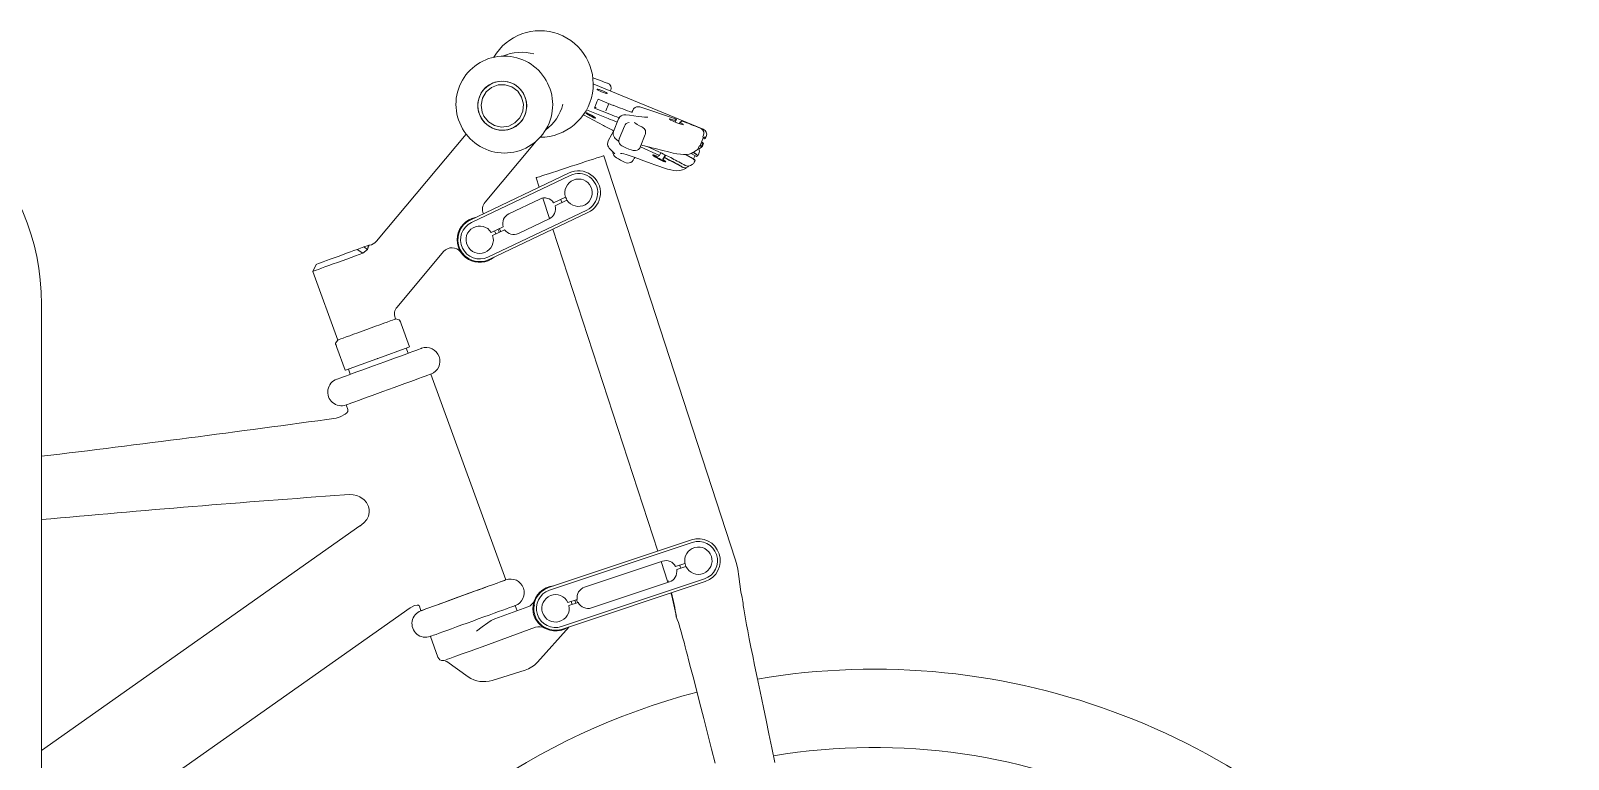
# Model space of a CAD drawing. Header units: millimetres. Extents: x -752 to 12520, y -224 to 3430.
# Drawn here: x 8870 to 9584, y 3031 to 3369 of the extents above; entities that cross this region are included whole.
import ezdxf

# ---------------------------------------------------------------- set-up
doc = ezdxf.new("R2010")
doc.units = ezdxf.units.MM
doc.layers.add('ZANO_R', color=7, linetype='Continuous', lineweight=0)

msp = doc.modelspace()

# ---------------------------------------------------------------- linework, layer by layer
at = {"layer": 'ZANO_R'}
for p, q in [((9131.24, 3347.45), (9134.34, 3346.34)), ((9182.55, 3323.62), (9131.78, 3344.59)), ((9139.56, 3341.38), (9139.69, 3341.75)), ((9128.33, 3332.63), (9138.34, 3328.62)), ((9132.05, 3333.46), (9132.8, 3333.89)), ((9139.11, 3330.63), (9132.05, 3333.46)), ((9133.19, 3336.38), (9132.49, 3334.62)), ((9133.69, 3337.56), (9140.75, 3334.73)), ((9138.71, 3335.55), (9137.39, 3332.25)), ((9149.78, 3332.4), (9149.46, 3331.58)), ((9153.03, 3333.97), (9170.04, 3328.28)), ((9126.89, 3330.34), (9136.18, 3325.31)), ((9143.18, 3328.46), (9140.84, 3322.6)), ((9143.24, 3328.43), (9143.25, 3328.47)), ((9145.91, 3325.07), (9143.57, 3319.21)), ((9170.04, 3328.28), (9169.4, 3327.88)), ((9169.5, 3326.91), (9170.04, 3328.28)), ((9171.73, 3326.9), (9171.44, 3326.17)), ((9171.75, 3326.92), (9172.55, 3327.42)), ((9072.55, 3321.35), (9030.88, 3271.7)), ((9081.3, 3289.8), (9105.07, 3318.13)), ((9140.05, 3321.31), (9138.4, 3318.25)), ((9138.45, 3318.22), (9138.46, 3318.26)), ((9140.9, 3322.88), (9140.05, 3321.31)), ((9140.91, 3322.6), (9140.9, 3322.57)), ((9143.48, 3319.22), (9143.52, 3318.99)), ((9153.28, 3315.33), (9155.62, 3321.19)), ((9181.05, 3324.17), (9181.19, 3324.12)), ((9182.59, 3319.94), (9181.06, 3316.11)), ((9182.37, 3320.06), (9182.7, 3320.88)), ((9182.37, 3320.06), (9182.38, 3320.06)), ((9182.4, 3319.45), (9183.1, 3319.16)), ((9183.1, 3319.16), (9183.45, 3320.04)), ((9183.57, 3319.43), (9183.1, 3319.16)), ((9183.27, 3319.94), (9183.45, 3320.04)), ((9183.59, 3319.45), (9183.57, 3319.43)), ((9183.59, 3319.45), (9183.94, 3320.33)), ((9197.38, 3124.2), (9136.43, 3311.37)), ((9150.42, 3309.99), (9150.74, 3310.57)), ((9153.37, 3315.54), (9162.17, 3311.48)), ((9156.45, 3315.65), (9161.96, 3313.1)), ((9162.17, 3311.48), (9161.53, 3311.07)), ((9162.83, 3312.7), (9162.17, 3311.48)), ((9162.26, 3311.65), (9162.27, 3311.64)), ((9162.27, 3311.64), (9162.26, 3311.64)), ((9162.84, 3312.7), (9162.27, 3311.64)), ((9164.78, 3311.76), (9163.73, 3309.83)), ((9163.74, 3309.85), (9164.55, 3310.35)), ((9164.55, 3310.35), (9165.2, 3311.56)), ((9176.85, 3310.45), (9174.18, 3311.93)), ((9176.9, 3310.55), (9174.39, 3311.94)), ((9176.88, 3312.43), (9179.44, 3311.01)), ((9178.05, 3312.67), (9177.75, 3312.83)), ((9178.1, 3312.77), (9177.87, 3312.9)), ((9177.99, 3309.9), (9178.79, 3311.38)), ((9177.99, 3309.9), (9178.79, 3311.38)), ((9178.51, 3313.29), (9179.31, 3313.79)), ((9179.44, 3311.01), (9179.92, 3311.29)), ((9179.93, 3311.3), (9180.38, 3312.13)), ((9180.69, 3315.84), (9180.36, 3315.02)), ((9180.38, 3312.13), (9180.43, 3312.23)), ((9180.43, 3312.23), (9180.45, 3312.25)), ((9180.56, 3314.6), (9180.48, 3314.55)), ((9180.56, 3314.6), (9181.21, 3314.97)), ((9180.69, 3315.84), (9180.69, 3315.84)), ((9181.11, 3316.23), (9181.81, 3315.94)), ((9181.46, 3317.11), (9182.16, 3316.82)), ((9181.63, 3315.83), (9181.81, 3315.94)), ((9181.81, 3315.94), (9182.16, 3316.82)), ((9182.16, 3316.82), (9182.64, 3317.09)), ((9182.3, 3316.23), (9182.65, 3317.11)), ((9074.42, 3281.53), (9120.3, 3303.36)), ((9150.05, 3309.29), (9150.37, 3309.89)), ((9172.62, 3306.17), (9172.75, 3306.1)), ((9173.46, 3307.25), (9174.15, 3306.86)), ((9175.36, 3306.21), (9175.36, 3306.21)), ((9176.66, 3306.89), (9177.32, 3307.26)), ((9178.28, 3308.25), (9178.3, 3308.28)), ((9178.29, 3308.28), (9178.34, 3308.37)), ((9178.34, 3308.37), (9178.79, 3309.2)), ((9120.84, 3302.21), (9074.97, 3280.38)), ((9105.03, 3301.15), (9106.46, 3296.77)), ((9092.38, 3284.45), (9106.71, 3291.27)), ((9108.11, 3291.7), (9111.21, 3282.16)), ((9118.64, 3292.16), (9113.1, 3289.53)), ((9119.3, 3290.79), (9113.76, 3288.15)), ((9116.34, 3291.07), (9116.99, 3289.69)), ((9082.61, 3264.33), (9128.48, 3286.16)), ((9129.03, 3285.01), (9083.16, 3263.18)), ((9111.08, 3282.09), (9096.74, 3275.27)), ((9089.7, 3278.39), (9084.16, 3275.75)), ((9090.35, 3277.01), (9084.81, 3274.38)), ((9086.25, 3275.07), (9085.6, 3276.44)), ((9087.92, 3275.68), (9087.21, 3277.21)), ((9087.9, 3277.53), (9088.55, 3276.16)), ((9112.8, 3277.29), (9161.45, 3127.91)), ((9021.92, 3267.87), (9025.03, 3269.01)), ((9021.92, 3267.87), (9024.52, 3266.12)), ((9026.74, 3267.83), (9024.52, 3266.12)), ((9026.74, 3267.83), (9025.03, 3269.01)), ((9002.87, 3260.94), (9001.35, 3257.68)), ((9040.47, 3241.14), (9062.05, 3266.86)), ((9001.35, 3257.68), (9012.94, 3225.84)), ((8875.48, 2550.45), (8875.48, 3242.45)), ((9039.79, 3235.62), (9039.59, 3236.17)), ((9041.41, 3235.19), (9039.79, 3235.62)), ((9042.32, 3233.31), (9046.2, 3222.65)), ((9012.94, 3225.84), (9011.95, 3224.44)), ((9012.01, 3224.4), (9012.01, 3224.4)), ((9016.36, 3211.79), (9012.48, 3222.45)), ((9031.52, 3217.31), (9045.96, 3222.56)), ((9045.58, 3219.72), (9044.71, 3222.11)), ((9046.2, 3222.65), (9045.96, 3222.56)), ((9016.6, 3211.88), (9031.04, 3217.13)), ((9017.86, 3212.34), (9018.73, 3209.95)), ((9090.94, 3114.6), (9056.19, 3210.07)), ((9016.8, 3195.73), (9017.55, 3193.69)), ((9023.17, 3139.58), (8875.48, 3035.43)), ((9110.78, 3111), (9177.04, 3133.12)), ((9177.44, 3131.91), (9111.18, 3109.8)), ((9163.59, 3123.27), (9127.45, 3111.21)), ((9163.02, 3123.08), (9166, 3113.92)), ((9169.72, 3120.77), (9174.03, 3122.21)), ((9170.2, 3119.32), (9174.51, 3120.76)), ((9116.81, 3092.93), (9183.07, 3115.05)), ((9183.47, 3113.84), (9117.21, 3091.73)), ((9130.66, 3101.57), (9166.8, 3113.63)), ((9165.99, 3113.97), (9166.16, 3113.42)), ((9166.29, 3114.07), (9166.46, 3113.52)), ((9119.73, 3104.08), (9124.05, 3105.52)), ((9120.22, 3102.64), (9124.53, 3104.08)), ((9200.93, 3104.54), (9201, 3103.83)), ((8875.48, 2981.05), (9046.55, 3101.67)), ((9050.8, 3102.34), (9051.55, 3100.26)), ((9085.85, 3096.53), (9101.19, 3102.11)), ((9096.15, 3100.27), (9095.28, 3102.66)), ((9103.46, 3101.29), (9103.59, 3102.55)), ((9103.59, 3099.42), (9103.46, 3101.29)), ((9104.34, 3102.46), (9103.59, 3102.55)), ((9105.88, 3094.66), (9104.78, 3096.16)), ((9170.76, 3095.44), (9170.01, 3097.37)), ((9104.66, 3092.56), (9079.93, 3083.56)), ((9120.36, 3092.78), (9105.56, 3076.35)), ((9106.78, 3093.77), (9105.88, 3094.66)), ((9106.78, 3093.77), (9107.04, 3094.04)), ((9055.9, 3088.33), (9059.37, 3078.78)), ((9073.47, 3069.65), (9063.49, 3076.66)), ((9099.91, 3072.73), (9084.55, 3067.93))]:
    msp.add_line(p, q, dxfattribs=at)
at = {"layer": 'ZANO_R', "flags": 128}
for points in [[(9098.45, 3341.17), (9099.49, 3339.41), (9100.21, 3337.49), (9100.57, 3335.48), (9100.57, 3333.43), (9100.21, 3331.42), (9099.5, 3329.52), (9098.46, 3327.77), (9097.12, 3326.24), (9095.53, 3324.98), (9093.74, 3324.02), (9091.81, 3323.41), (9089.79, 3323.15), (9087.76, 3323.25), (9085.77, 3323.72), (9083.9, 3324.54), (9082.2, 3325.68), (9080.73, 3327.11), (9079.54, 3328.77), (9078.65, 3330.62), (9078.11, 3332.59), (9077.92, 3334.63), (9078.11, 3336.66), (9078.64, 3338.63), (9079.53, 3340.46), (9080.72, 3342.11), (9082.19, 3343.51), (9083.89, 3344.62), (9085.76, 3345.41), (9087.74, 3345.85), (9089.77, 3345.93), (9091.79, 3345.64), (9093.72, 3344.99), (9095.51, 3344.01), (9097.11, 3342.72), (9098.45, 3341.17)], [(9099.07, 3340.2), (9097.9, 3341.88), (9096.44, 3343.32), (9094.75, 3344.48), (9092.89, 3345.32), (9090.91, 3345.81), (9088.88, 3345.94), (9086.87, 3345.7), (9084.92, 3345.11), (9083.12, 3344.18), (9081.52, 3342.93), (9080.16, 3341.42), (9079.1, 3339.68), (9078.37, 3337.79), (9077.98, 3335.78), (9077.96, 3333.74), (9078.3, 3331.72), (9079, 3329.79), (9080.02, 3328.02), (9081.34, 3326.45), (9082.92, 3325.15), (9084.7, 3324.14), (9086.63, 3323.48), (9088.64, 3323.16), (9090.67, 3323.21), (9092.66, 3323.63), (9094.54, 3324.4), (9096.25, 3325.49), (9097.74, 3326.88), (9098.95, 3328.51), (9099.85, 3330.33), (9100.41, 3332.29), (9100.62, 3334.32), (9100.46, 3336.36), (9099.94, 3338.34), (9099.07, 3340.2)], [(9134.34, 3346.34), (9135.56, 3345.91), (9136.62, 3345.53), (9137.45, 3345.24), (9137.97, 3345.05), (9138.15, 3344.99)], [(9080.78, 3329.64), (9082.89, 3327.08), (9085.72, 3325.36), (9088.95, 3324.67), (9092.24, 3325.09), (9095.16, 3326.58), (9097.45, 3328.98), (9098.79, 3331.97), (9099.07, 3335.29), (9098.24, 3338.52), (9096.42, 3341.27), (9093.76, 3343.29), (9090.63, 3344.31), (9087.31, 3344.24), (9084.23, 3343.07), (9081.72, 3340.94), (9080.07, 3338.09), (9079.44, 3334.84), (9079.93, 3331.53), (9080.78, 3329.64)], [(9131.78, 3344.59), (9131.76, 3344.6), (9131.71, 3344.61), (9131.7, 3344.6)], [(9137.96, 3340.28), (9137.67, 3340.28), (9137.06, 3340.43), (9136.24, 3340.7), (9135.32, 3341.06), (9134.45, 3341.44), (9133.76, 3341.79), (9133.35, 3342.05), (9133.29, 3342.19), (9133.59, 3342.19), (9134.19, 3342.04), (9135.01, 3341.76), (9135.93, 3341.41), (9136.8, 3341.03), (9137.49, 3340.68), (9137.9, 3340.42), (9137.96, 3340.28)], [(9149.78, 3332.4), (9150.19, 3333.08), (9150.32, 3333.24)], [(9132.57, 3328.77), (9132.28, 3328.79), (9131.7, 3329), (9130.92, 3329.36), (9130.05, 3329.81), (9129.23, 3330.3), (9128.58, 3330.73), (9128.2, 3331.05), (9128.14, 3331.21), (9128.43, 3331.19), (9129.01, 3330.98), (9129.79, 3330.62), (9130.66, 3330.17), (9131.48, 3329.68), (9132.13, 3329.25), (9132.51, 3328.93), (9132.57, 3328.77)], [(9156.77, 3329.21), (9156.76, 3329.21), (9156.53, 3329.19), (9156.02, 3329.19), (9155.19, 3329.25), (9154, 3329.38), (9152.39, 3329.61), (9150.36, 3329.93), (9148.29, 3330.21), (9146.61, 3330.32), (9145.65, 3330.25), (9145.07, 3330.13), (9144.4, 3329.83), (9143.78, 3329.33), (9143.29, 3328.61), (9143.25, 3328.46)], [(9155.58, 3321.2), (9155.72, 3321.51), (9155.79, 3322.32), (9155.65, 3322.98), (9155.39, 3323.51), (9155.09, 3323.91), (9154.77, 3324.21), (9154.46, 3324.43), (9153.99, 3324.72), (9152.91, 3325.29), (9151.91, 3325.83), (9151.18, 3326.25), (9150.7, 3326.56), (9150.45, 3326.76), (9150.43, 3326.77)], [(9168.47, 3328.06), (9167.65, 3328.3), (9167.09, 3328.41), (9166.86, 3328.37), (9166.98, 3328.18), (9167.44, 3327.88), (9168.19, 3327.49), (9169.15, 3327.05), (9170.21, 3326.62), (9171.25, 3326.24), (9172.16, 3325.95), (9172.84, 3325.78), (9173.22, 3325.76), (9173.25, 3325.88), (9172.94, 3326.14), (9172.31, 3326.49)], [(9171.75, 3326.92), (9171.73, 3326.89), (9171.74, 3326.86), (9171.78, 3326.82), (9171.84, 3326.77), (9171.92, 3326.71), (9172.03, 3326.64), (9172.16, 3326.57), (9172.31, 3326.49)], [(9138.47, 3318.26), (9138.17, 3317.5), (9138.12, 3316.69), (9138.26, 3316.01), (9138.52, 3315.42), (9138.88, 3314.86), (9139.44, 3314.21), (9140.39, 3313.32), (9141.01, 3312.74), (9141.35, 3312.4), (9141.49, 3312.24), (9141.49, 3312.25)], [(9140.91, 3322.6), (9140.71, 3321.83), (9140.75, 3321.03), (9140.96, 3320.38), (9141.28, 3319.85), (9141.67, 3319.37), (9142.25, 3318.84), (9143.23, 3318.12), (9143.42, 3317.99)], [(9143.59, 3319.22), (9143.4, 3318.58), (9143.42, 3317.82), (9143.72, 3316.99), (9144.01, 3316.57), (9144.34, 3316.24), (9144.67, 3316), (9145.11, 3315.74), (9145.95, 3315.32), (9146.98, 3314.86), (9147.71, 3314.57)], [(9105.03, 3301.15), (9105.2, 3301.2), (9105.7, 3301.36), (9106.52, 3301.63), (9107.64, 3302), (9109.04, 3302.45), (9110.69, 3302.99), (9112.55, 3303.6), (9114.59, 3304.26), (9116.76, 3304.97), (9119.01, 3305.7), (9121.3, 3306.45), (9123.58, 3307.19), (9125.8, 3307.91), (9127.91, 3308.6), (9129.86, 3309.23), (9131.63, 3309.81), (9133.15, 3310.31), (9134.42, 3310.72), (9135.39, 3311.03), (9136.05, 3311.25), (9136.39, 3311.36), (9136.43, 3311.37)], [(9140.56, 3313.16), (9140.59, 3312.56), (9140.81, 3311.9), (9141.08, 3311.47), (9141.38, 3311.13), (9141.72, 3310.83), (9142.27, 3310.44), (9143.12, 3309.9), (9144.12, 3309.33), (9144.73, 3309.01)], [(9144.05, 3312.46), (9144.06, 3312.46), (9144.31, 3312.44), (9144.82, 3312.36), (9145.64, 3312.19), (9146.83, 3311.87), (9148.22, 3311.44), (9149.99, 3310.84), (9152.18, 3310.05), (9154.94, 3309.02), (9158.75, 3307.59), (9159.55, 3307.3)], [(9147.71, 3314.57), (9148.06, 3314.43), (9149.04, 3314.08), (9149.93, 3313.82), (9150.47, 3313.72), (9151.07, 3313.71), (9151.82, 3313.88), (9152.48, 3314.26), (9153.03, 3314.87), (9153.24, 3315.33)], [(9160.63, 3311.35), (9159.85, 3311.67), (9159.31, 3311.82), (9159.09, 3311.79), (9159.2, 3311.58), (9159.63, 3311.21), (9160.33, 3310.72), (9161.24, 3310.17), (9162.24, 3309.62), (9163.22, 3309.12), (9164.09, 3308.74), (9164.75, 3308.51), (9165.11, 3308.46), (9165.15, 3308.59), (9164.86, 3308.9), (9164.26, 3309.34)], [(9160.23, 3314.64), (9163.77, 3313.72), (9166.34, 3313.08), (9168.5, 3312.59), (9170.3, 3312.24), (9171.99, 3312.01), (9173.37, 3311.91), (9174.69, 3311.95), (9175.97, 3312.15), (9176.9, 3312.44), (9177.68, 3312.79), (9178.33, 3313.15), (9178.51, 3313.27)], [(9179.93, 3314.36), (9180.14, 3314.4), (9180.56, 3314.6)], [(9144.73, 3309.01), (9145.03, 3308.85), (9145.94, 3308.42), (9146.82, 3308.09), (9147.39, 3307.96), (9148.2, 3307.98), (9148.96, 3308.23), (9149.61, 3308.71), (9150.01, 3309.29)], [(9159.55, 3307.3), (9161.88, 3306.44), (9164.06, 3305.7), (9165.9, 3305.14), (9167.46, 3304.75), (9168.9, 3304.5), (9170.25, 3304.41), (9171.58, 3304.5), (9172.82, 3304.81), (9173.6, 3305.14), (9174.26, 3305.49), (9174.54, 3305.67)], [(9163.74, 3309.85), (9163.73, 3309.82), (9163.74, 3309.79), (9163.77, 3309.74), (9163.83, 3309.68), (9163.91, 3309.61), (9164.01, 3309.53), (9164.13, 3309.44), (9164.26, 3309.34)], [(9175.39, 3306.35), (9175.56, 3306.44), (9175.7, 3306.57)], [(9118.64, 3292.16), (9119, 3291.31), (9119.3, 3290.79)], [(9002.87, 3260.94), (9002.91, 3260.96), (9003.25, 3261.08), (9003.93, 3261.32), (9004.91, 3261.68), (9006.17, 3262.14), (9007.67, 3262.69), (9009.37, 3263.31), (9011.21, 3263.98), (9013.13, 3264.67), (9015.07, 3265.38), (9016.98, 3266.08), (9018.8, 3266.74), (9020.46, 3267.34), (9021.92, 3267.87)], [(9025.03, 3269.01), (9025.5, 3269.18), (9026.57, 3269.57), (9027.04, 3269.74), (9027.04, 3269.74)], [(9027.58, 3269.87), (9027.59, 3269.87), (9027.57, 3269.86), (9027.51, 3269.8), (9027.41, 3269.7), (9027.29, 3269.56), (9027.18, 3269.38), (9027.12, 3269.24), (9027.04, 3269.02), (9027.01, 3268.94), (9026.98, 3268.82), (9026.94, 3268.65), (9026.94, 3268.62), (9026.87, 3268.31), (9026.74, 3267.83)], [(9027.59, 3269.87), (9027.31, 3269.8), (9027.04, 3269.74)], [(9024.52, 3266.12), (9022.93, 3265.54), (9021.14, 3264.89), (9019.19, 3264.18), (9017.13, 3263.43), (9015.01, 3262.66), (9012.89, 3261.88), (9010.81, 3261.13), (9008.83, 3260.41), (9007, 3259.74), (9005.37, 3259.15), (9003.97, 3258.64), (9002.85, 3258.23), (9002.02, 3257.93), (9001.52, 3257.75), (9001.35, 3257.68)], [(9012.94, 3225.84), (9013.11, 3225.9), (9013.6, 3226.08), (9014.4, 3226.38), (9015.5, 3226.78), (9016.87, 3227.27), (9018.47, 3227.86), (9020.27, 3228.51), (9022.22, 3229.22), (9024.27, 3229.97), (9026.37, 3230.73), (9028.47, 3231.49), (9030.51, 3232.24), (9032.46, 3232.95), (9034.26, 3233.6), (9035.86, 3234.19), (9037.23, 3234.68), (9038.33, 3235.08), (9039.13, 3235.38), (9039.63, 3235.56), (9039.79, 3235.62)], [(9041.41, 3235.17), (9041.41, 3235.18), (9041.41, 3235.18)], [(9041.75, 3234.87), (9041.78, 3234.79), (9041.98, 3234.26), (9042.32, 3233.31)], [(9012.48, 3222.45), (9012.14, 3223.39), (9011.95, 3223.93), (9011.94, 3223.94)], [(9012.46, 3207.67), (9012.63, 3207.73), (9013.13, 3207.91), (9013.96, 3208.21), (9015.1, 3208.63), (9016.53, 3209.15), (9018.23, 3209.77), (9020.16, 3210.47), (9022.31, 3211.25), (9024.62, 3212.09), (9027.05, 3212.98), (9029.58, 3213.9), (9032.15, 3214.83), (9034.72, 3215.77), (9037.25, 3216.69), (9039.69, 3217.58), (9042, 3218.42), (9044.14, 3219.2), (9046.07, 3219.9), (9047.77, 3220.52), (9049.2, 3221.04), (9050.34, 3221.46), (9051.17, 3221.76), (9051.67, 3221.94), (9051.84, 3222)], [(9016.6, 3211.88), (9016.55, 3211.86), (9016.5, 3211.84), (9016.46, 3211.83), (9016.43, 3211.82), (9016.4, 3211.81), (9016.38, 3211.8), (9016.37, 3211.79), (9016.36, 3211.79)], [(9031.52, 3217.31), (9031.47, 3217.29), (9031.41, 3217.27), (9031.34, 3217.24), (9031.28, 3217.22), (9031.22, 3217.2), (9031.16, 3217.18), (9031.1, 3217.16), (9031.04, 3217.13)], [(9016.8, 3195.73), (9016.97, 3195.8), (9017.47, 3195.98), (9018.3, 3196.28), (9019.44, 3196.69), (9020.87, 3197.21), (9022.57, 3197.83), (9024.51, 3198.54), (9026.65, 3199.32), (9028.96, 3200.16), (9031.4, 3201.05), (9033.92, 3201.97), (9036.49, 3202.9), (9039.06, 3203.84), (9041.59, 3204.76), (9044.03, 3205.64), (9046.34, 3206.48), (9048.48, 3207.26), (9050.42, 3207.97), (9052.12, 3208.59), (9053.55, 3209.11), (9054.69, 3209.52), (9055.52, 3209.82), (9056.02, 3210.01), (9056.19, 3210.07)], [(9056.19, 3210.07), (9056.02, 3210.01), (9055.52, 3209.82), (9054.69, 3209.52), (9053.55, 3209.11), (9052.12, 3208.59), (9050.42, 3207.97), (9048.48, 3207.26), (9046.34, 3206.48), (9044.03, 3205.64), (9041.59, 3204.76), (9039.06, 3203.84), (9036.49, 3202.9), (9033.92, 3201.97), (9031.4, 3201.05), (9028.96, 3200.16), (9026.65, 3199.32), (9024.51, 3198.54), (9022.57, 3197.83), (9020.87, 3197.21), (9019.44, 3196.69), (9018.3, 3196.28), (9017.47, 3195.98), (9016.97, 3195.8), (9016.8, 3195.73), (9016.8, 3195.73)], [(9017.54, 3193.72), (9017.66, 3193.28), (9017.66, 3193.03), (9017.59, 3192.76), (9017.19, 3192.13), (9016.4, 3191.44), (9014.09, 3190.15), (9012.15, 3189.61)], [(9016.02, 3154), (9018.18, 3154.11), (9020.11, 3154.02), (9021.77, 3153.68), (9023.15, 3153.15), (9025.14, 3151.77), (9026.28, 3150.43), (9027.21, 3148.58), (9027.52, 3147.29), (9027.58, 3145.8), (9027.26, 3144.18), (9026.43, 3142.54), (9025.03, 3141), (9023.14, 3139.56)], [(9171.61, 3121.4), (9171.84, 3120.61), (9172.09, 3119.95)], [(9174.03, 3122.21), (9174.07, 3122.05), (9174.51, 3120.76)], [(9197.38, 3124.2), (9197.97, 3122.19), (9198.52, 3119.53), (9199.02, 3116.18), (9199.5, 3112.56), (9200, 3109.09), (9200.5, 3106.43), (9200.93, 3104.54)], [(9051.55, 3100.26), (9051.72, 3100.32), (9052.22, 3100.51), (9053.05, 3100.81), (9054.19, 3101.22), (9055.62, 3101.74), (9057.32, 3102.36), (9059.26, 3103.06), (9061.4, 3103.84), (9063.71, 3104.69), (9066.15, 3105.57), (9068.67, 3106.49), (9071.24, 3107.43), (9073.81, 3108.36), (9076.34, 3109.28), (9078.78, 3110.17), (9081.09, 3111.01), (9083.23, 3111.79), (9085.17, 3112.5), (9086.87, 3113.11), (9088.3, 3113.63), (9089.44, 3114.05), (9090.26, 3114.35), (9090.77, 3114.53), (9090.94, 3114.6)], [(9090.94, 3114.6), (9090.92, 3114.59), (9090.66, 3114.5), (9090.07, 3114.28), (9089.16, 3113.95), (9087.94, 3113.5), (9086.43, 3112.96), (9084.67, 3112.31), (9082.67, 3111.59), (9080.48, 3110.79), (9078.13, 3109.94), (9075.67, 3109.04), (9073.12, 3108.11), (9070.55, 3107.18), (9067.99, 3106.24), (9065.48, 3105.33), (9063.07, 3104.45), (9060.8, 3103.63), (9058.71, 3102.87), (9056.84, 3102.18), (9055.21, 3101.59), (9053.85, 3101.1), (9052.8, 3100.71), (9052.06, 3100.44), (9051.64, 3100.29), (9051.55, 3100.26)], [(9165.99, 3113.97), (9166.29, 3114.07), (9166.29, 3114.07)], [(9121.73, 3103.14), (9121.45, 3104.08), (9121.25, 3104.59)], [(9123.42, 3103.71), (9123.13, 3104.69), (9122.94, 3105.15)], [(9123.67, 3105.4), (9124.13, 3104.02), (9124.15, 3103.95)], [(9215.75, 3029.9), (9214.35, 3036.61), (9212.97, 3043.22), (9211.67, 3049.5), (9210.43, 3055.42), (9208.91, 3062.72), (9207.56, 3069.23), (9206.36, 3075.04), (9205.49, 3079.27), (9204.66, 3083.37), (9203.88, 3087.28), (9203.15, 3091), (9202.63, 3093.68), (9202.1, 3096.51), (9201.6, 3099.26), (9201.29, 3101.12), (9201.05, 3102.65), (9200.99, 3103.67), (9201.02, 3104.08)], [(9046.55, 3101.67), (9048.61, 3102.67), (9049.81, 3102.91), (9050.16, 3102.89), (9050.46, 3102.8), (9050.57, 3102.72), (9050.67, 3102.61), (9050.8, 3102.34)], [(9095.28, 3102.66), (9095.11, 3102.6), (9094.61, 3102.42), (9093.78, 3102.12), (9092.64, 3101.7), (9091.21, 3101.18), (9089.51, 3100.56), (9087.57, 3099.86), (9085.43, 3099.08), (9083.12, 3098.24), (9080.68, 3097.35), (9078.16, 3096.43), (9075.59, 3095.49), (9073.02, 3094.56), (9070.49, 3093.64), (9068.05, 3092.75), (9065.74, 3091.91), (9063.6, 3091.13), (9061.66, 3090.43), (9059.97, 3089.81), (9058.53, 3089.29), (9057.4, 3088.87), (9056.57, 3088.57), (9056.06, 3088.39), (9055.9, 3088.33)], [(9077.33, 3090.72), (9077.35, 3090.74), (9079.89, 3092.78), (9082.52, 3094.72), (9084.15, 3095.73), (9085.85, 3096.53)], [(9170.66, 3095.45), (9170.68, 3095.5), (9170.96, 3094.86), (9171.33, 3093.66), (9171.81, 3092.03), (9172.37, 3090.08), (9172.94, 3088.01), (9173.59, 3085.62), (9174.15, 3083.53), (9174.63, 3081.72), (9175.16, 3079.72), (9175.75, 3077.47), (9176.66, 3073.98), (9177.8, 3069.6), (9179.18, 3064.25), (9180.81, 3057.89), (9182.75, 3050.29), (9184.65, 3042.87), (9186.41, 3035.97), (9188.03, 3029.6)], [(9079.93, 3083.56), (9077.37, 3082.63), (9074.86, 3081.71), (9072.46, 3080.84), (9070.23, 3080.03), (9068.21, 3079.29), (9066.45, 3078.65), (9064.99, 3078.12), (9063.86, 3077.71), (9063.09, 3077.43)]]:
    msp.add_lwpolyline(points, dxfattribs=at)
at = {"layer": 'ZANO_R'}
for centre, radius, start, end in [((9106.75, 3344.62), 24.71, 270.27176, 149.71072), ((9090.15, 3335.2), 22.38, 29.65934, 210.34072), ((9098.14, 3336.77), 22.56, 75.00397, 112.73862), ((8765.48, 3242.45), 110, 0, 180), ((9090.28, 3334.97), 22.38, 209.65973, 30.34032), ((9137.3, 3342.6), 2.54, 340.41751, 70.41751), ((9095.74, 3341.07), 22.45, 307.23976, 344.918), ((9202.51, 3488.35), 165.57, 248.09781, 251.36724), ((9152.25, 3331.48), 2.61, 72.64726, 137.554), ((9136.08, 3340.56), 12.19, 229.9796, 253.11827), ((9197.15, 3437.68), 127.84, 241.51571, 243.91661), ((9185.59, 3445.91), 126.45, 248.05575, 250.12075), ((9205.74, 3496.91), 179.13, 248.1635, 249.67488), ((9148.39, 3324.17), 2.62, 93.75241, 159.55713), ((9169.37, 3330.13), 2.25, 246.32739, 270.73559), ((9112.95, 3158.51), 179.11, 67.6509, 70.5625), ((9181.25, 3316.08), 1.72, 36.05126, 74.34923), ((9180.34, 3321.73), 2.5, 340.16744, 55.69811), ((9182.89, 3321.18), 1.3, 243.72827, 287.10912), ((9181.58, 3321.27), 2.54, 338.22457, 67.56172), ((9013.71, 2760.44), 573.24, 75.19032, 75.86679), ((9170.33, 3325.28), 17.39, 230.75432, 252.35575), ((9161.64, 3313.03), 1.97, 239.26814, 266.78582), ((9096.26, 3171.16), 156.42, 62.94111, 65.16066), ((9092.97, 3162.44), 164.32, 61.00812, 64.17584), ((9088.37, 3153.61), 174.47, 61.09085, 64.07427), ((9088.54, 3154.47), 174.79, 60.93288, 63.17625), ((9175.11, 3306.06), 4.72, 39.83268, 68.3998), ((9175.05, 3305.93), 4.97, 41.08671, 68.10983), ((9176.62, 3308.78), 4.14, 37.27086, 69.84135), ((9176.25, 3308.15), 4.98, 41.08852, 68.10802), ((9178.22, 3315.84), 2.29, 297.93821, 339.00261), ((9178.21, 3313.46), 2.54, 331.5958, 25.64729), ((9181.26, 3317.45), 1.66, 246.35754, 282.93956), ((9179.94, 3317.17), 2.54, 300, 338.22457), ((9124.66, 3294.18), 10.16, 295.4479, 115.4479), ((9124.66, 3294.18), 8.89, 295.4479, 115.4479), ((9173.96, 3308.33), 2.54, 256.12543, 316.9258), ((9175.4, 3309.06), 2.52, 240.68901, 300.27444), ((9176.05, 3309.46), 2.54, 300, 331.54315), ((9124.66, 3294.18), 6.35, 212.34, 198.55579), ((9084.83, 3286.6), 4.77, 137.79889, 206.70637), ((9108.89, 3286.68), 5.08, 34.07482, 115.4479), ((9078.79, 3272.36), 10.48, 101.30678, 309.58901), ((9094.56, 3279.86), 5.08, 115.4479, 196.82097), ((9108.89, 3286.68), 5.08, 295.4479, 16.82097), ((9078.79, 3272.36), 10.16, 115.4479, 295.4479), ((9078.79, 3272.36), 8.89, 115.4479, 295.4479), ((9078.79, 3272.36), 6.35, 32.34, 18.55579), ((9094.56, 3279.86), 5.08, 214.07482, 295.4479), ((9027.15, 3274.55), 4.68, 275.36088, 322.77279), ((9065.94, 3263.6), 5.07, 38.32777, 140.1728), ((9043.84, 3238), 4.6, 137.04868, 203.2981), ((9041.28, 3234.69), 0.508, 18.98206, 74.9028), ((9012.4, 3224.18), 0.508, 149.94011, 200.42787), ((9054.01, 3216.03), 6.35, 290, 110), ((9014.63, 3201.7), 6.35, 110, 290), ((8008.6, 10403.3), 7283.16, 276.835896, 277.920045), ((9530.4, -4014.24), 7186.67, 94.104391, 95.228597), ((9180.25, 3123.48), 10.16, 288.45714, 108.45714), ((9180.25, 3123.48), 8.89, 288.45714, 108.45714), ((9180.25, 3123.48), 6.35, 205.34925, 191.56504), ((9165.19, 3118.45), 5.08, 27.08407, 108.45714), ((9165.19, 3118.45), 5.08, 288.45714, 9.83022), ((9093.11, 3108.63), 6.35, 290, 110), ((9114, 3101.36), 10.48, 94.31603, 173.51706), ((9114, 3101.36), 10.16, 108.45714, 288.45714), ((9129.05, 3106.39), 5.08, 108.45714, 189.83022), ((9099.45, 3106.88), 5.08, 290, 339.2272), ((9114, 3101.36), 8.89, 108.45714, 288.45714), ((9114, 3101.36), 6.35, 25.34925, 11.56504), ((9129.05, 3106.39), 5.08, 207.08407, 288.45714), ((8839.48, 3030.28), 337.27, 11.47518, 13.41489), ((8949.25, 3058.62), 224.2, 10.00736, 12.8849), ((9053.72, 3094.29), 6.35, 110, 290), ((9114, 3101.36), 10.59, 190.57918, 209.42082), ((9106.4, 3087.79), 5.08, 60.7728, 110), ((9114, 3101.36), 10.48, 226.48294, 302.59825), ((9061.76, 3079.65), 2.54, 200, 273.14279), ((9062.03, 3074.58), 2.54, 54.93337, 93.05893), ((9062.03, 3074.57), 2.54, 54.94516, 68.16289), ((9096.13, 3084.85), 12.7, 287.35545, 317.98589), ((9080.76, 3080.05), 12.7, 234.93337, 287.35545), ((9261.77, 2751.05), 322.1, 275.52748, 99.66382), ((9261.77, 2751.05), 322.1, 104.77531, 264.47288), ((9261.77, 2751.05), 285.75, 180, 99.3973)]:
    msp.add_arc(centre, radius, start, end, dxfattribs=at)
for centre, major_axis, ratio, start_param, end_param in [((9132.95, 3334.88), (1.45, 3.52), 0.085845, 1.681502, 2.021339), ((9133.65, 3336.64), (1.45, 3.52), 0.085845, 1.341665, 1.681502), ((9180.25, 3321.77), (-1.27, 2.2), 0.990264, 5.11678, 5.37392), ((9173.95, 3308.32), (-1.27, 2.2), 0.99026, 2.116186, 2.373326)]:
    msp.add_ellipse(centre, major_axis=major_axis, ratio=ratio, start_param=start_param, end_param=end_param, dxfattribs=at)

doc.saveas('drawing.dxf')
